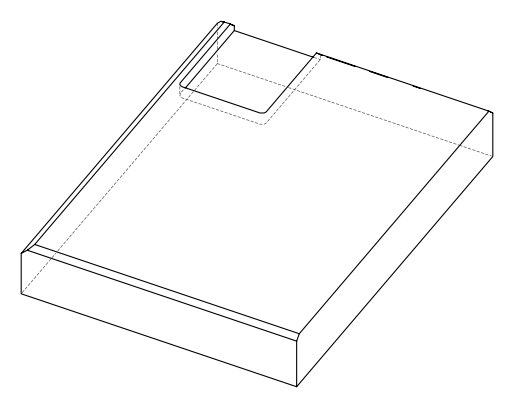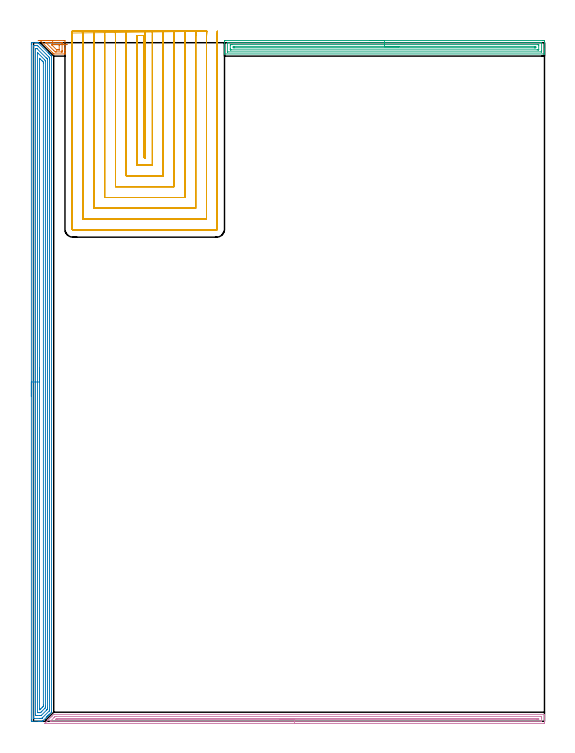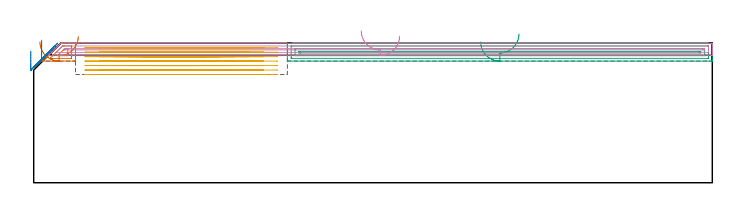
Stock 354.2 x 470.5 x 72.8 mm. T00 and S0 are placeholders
(PLAN: 5 operations, 1 tool changes, 75.7 min)
(1 AREA_MILL | FG_CHAMFER_SURFACE | UGT0205_001 | 0.58 min | 1157 mm3)
(2 AREA_MILL_1 | FG_CHAMFER_SURFACE_1 | UGT0205_001 | 18.95 min | 45667 mm3)
(3 AREA_MILL_2 | FG_CHAMFER_SURFACE_2 | UGT0205_001 | 7.28 min | 9955 mm3)
(4 AREA_MILL_3 | FG_CHAMFER_SURFACE_3 | UGT0205_001 | 8.41 min | 6777 mm3)
(5 MILL_SLOT | SLOT_PARTIAL_RECTANGULAR | NXT0201_013 | Follow Part, ap 2.5, ae 75% | 40.46 min | 242246 mm3)
(TOOL UGT0205_001 | Chamfer Mill 20 x 3 x 45 deg. | D20 FL50 Z2)
(TOOL NXT0201_013 | ENDMILL 10mm | D10 FL30 Z4)
(OP 1 AREA_MILL)
G17 G21 G94 G90
T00 M6
G54
G17 G0 G90 X3.25 Y471.9 S1061 M3
G43 Z82.8 H0
Z73.5
G94 G1 X3.288 Z72.628 F250.
X3.402 Z71.764
X3.591 Z70.912
X3.853 Z70.08
X4.187 Z69.274
X4.59 Z68.5
X5.059 Z67.764
X5.59 Z67.072
X6.179 Z66.429
X6.822 Z65.84
X7.514 Z65.308
X8.25 Z64.84
X9.024 Z64.437
X9.83 Z64.103
X10.662 Z63.841
X11.514 Z63.652
X12.378 Z63.538
X13.25 Z63.5
X21.248
X21.517 Y471.897 Z63.502
X21.79 Y471.891 Z63.505
X21.8 Y471.611 Z63.785
Y466.803 Z68.591
Y466.126 Z69.272
Y465.909 Z69.488
Y465.232 Z70.165
Y465.015 Z70.381
Y464.581 Z70.818
Y463.661 Z71.738
Y463.227 Z72.171
Y462.904 Z72.495
X21.793 Y462.641 Z72.751
X21.79 Y462.603 Z72.789
X21.692 Y462.6 Z72.8
X14.134
X14.005 Y462.604 Z72.789
X13.929 Y462.67 Z72.727
X13.728 Y462.871 Z72.528
X13.634 Y462.965 Z72.434
X13.371 Y463.227 Z72.17
X13.25 Y463.349 Z72.049
X4.956 Y471.643 Z63.755
X4.879 Y471.72 Z63.676
X4.71 Y471.892 Z63.506
X4.724 Y471.895 Z63.504
X4.897 Y471.899 Z63.501
X4.956 Y471.9 Z63.5
X13.25
Y470.486 Z64.914
X19.471 Y470.485 Z64.915
X19.577 Y470.483 Z64.917
X19.78 Y470.479 Z64.921
X19.79 Y470.379 Z65.021
X19.797 Y470.05 Z65.35
X19.799 Y469.485 Z65.915
X19.8 Y469.154 Z66.246
Y465.015 Z70.385
Y464.684 Z70.716
X19.796 Y464.121 Z71.279
X19.793 Y464.039 Z71.361
X19.791 Y464.024 Z71.376
X19.753 Y464.02 Z71.38
X19.683 Y464.017 Z71.383
X19.576 Y464.015 Z71.385
X15.916
X15.126 Y464.021 Z71.379
X15.027 Y464.029 Z71.371
X14.035 Y465.015 Z70.385
X8.671 Y470.379 Z65.021
X8.627 Y470.426 Z64.974
X8.594 Y470.464 Z64.936
X8.583 Y470.479 Z64.921
X8.596 Y470.481 Z64.919
X8.702 Y470.484 Z64.916
X8.807 Y470.485 Z64.915
X9.589 Y470.486 Z64.914
X13.25
Y469.072 Z66.328
X16.327
X16.805 Y469.071 Z66.329
X17.217 Y469.07 Z66.33
X17.693 Y469.066 Z66.334
X17.759 Y469.065 Z66.335
X17.79 Y469.052 Z66.348
X17.8 Y468.591 Z66.809
Y465.802 Z69.598
X17.798 Y465.694 Z69.706
X17.791 Y465.48 Z69.92
X17.788 Y465.434 Z69.966
X17.781 Y465.432 Z69.968
X17.753 Y465.43 Z69.97
X17.693 Y465.429 Z69.971
X16.392 Y465.43 Z69.97
X16.155 Y465.433 Z69.967
X16.097 Y465.435 Z69.965
X16.069 Y465.442 Z69.958
X16.029 Y465.478 Z69.922
X15.916 Y465.585 Z69.815
X12.909 Y468.591 Z66.809
X12.565 Y468.939 Z66.461
X12.468 Y469.039 Z66.361
X12.446 Y469.065 Z66.335
X12.449 Y469.066 Z66.334
X12.486 Y469.068 Z66.332
X12.613 Y469.071 Z66.329
X12.773
X13.25 Y469.072 Z66.328
X14.122 Z66.366
X14.987 Z66.48
X15.838 Z66.668
X16.67 Y469.073 Z66.93
X17.477 Z67.264
X18.251 Z67.666
X18.986 Y469.074 Z68.135
X19.679 Z68.666
X20.322 Z69.255
X20.912 Z69.898
X21.443 Z70.59
X21.912 Y469.075 Z71.325
X22.315 Z72.099
X22.649 Z72.905
X22.912 Z73.737
X23.101 Z74.589
X23.215 Z75.453
X23.254 Z76.325
G0 Z82.8
M5
M2
(OP 2 AREA_MILL_1)
G17 G21 G94 G90
T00 M6
G54
G17 G0 G90 X-1.5 Y225.2 S1061 M3
G43 Z82.8 H0
Z68.8
G94 G1 Y225.238 Z67.928 F250.
Y225.352 Z67.064
Y225.541 Z66.212
Y225.803 Z65.38
Y226.137 Z64.574
Y226.54 Z63.8
Y227.008 Z63.064
Y227.54 Z62.372
Y228.129 Z61.729
Y228.772 Z61.14
Y229.464 Z60.608
Y230.2 Z60.14
Y230.974 Z59.737
Y231.78 Z59.403
Y232.612 Z59.141
Y233.464 Z58.952
Y234.328 Z58.838
Y235.2 Z58.8
Y469.302
X-1.499 Y469.778 Z58.801
X-1.495 Y470.191 Z58.802
X-1.491 Y470.39 Z58.805
X-1.089 Y470.4 Z59.206
X1.547 Z61.842
X2.235 Z62.535
X2.864 Z63.164
X2.96 Y470.399 Z63.26
X3.208 Y470.39 Z63.504
X3.451 Y470.15 Z63.749
X10.21 Y463.39 Z70.51
X10.332 Y463.269 Z70.629
X10.376 Y463.225 Z70.674
X11.047 Y462.554 Z71.346
X11.211 Y462.391 Z71.507
X12.087 Y461.513 Z72.387
X12.312 Y461.289 Z72.611
X12.496 Y461.107 Z72.79
X12.5 Y460.842 Z72.8
Y6.877
X12.501 Y6.305 Z72.784
X12.342 Y6.141 Z72.638
X11.484 Y5.284 Z71.784
X10.844 Y4.643 Z71.143
X10.625 Y4.425 Z70.925
X10.397 Y4.196 Z70.696
X10.332 Y4.13 Z70.629
X10.269 Y4.069 Z70.568
X10.099 Y3.899 Z70.398
X10.039 Y3.838 Z70.336
X9.981 Y3.781 Z70.28
X9.801 Y3.601 Z70.1
X9.746 Y3.545 Z70.043
X9.693 Y3.493 Z69.992
X9.503 Y3.303 Z69.802
X9.453 Y3.252 Z69.75
X9.405 Y3.205 Z69.704
X9.205 Y3.005 Z69.504
X9.161 Y2.959 Z69.458
X6.525 Y0.324 Z66.823
X6.379 Y0.177 Z66.675
X6.223 Y0.026 Z66.521
X6.194 Y0.005 Z66.491
X6.159 Y0.001 Z66.457
X6.14 Y0. Z66.438
X5.061 Z65.355
X3.838 Z64.135
X3.304 Z63.598
X-0.822 Z59.475
X-1.089 Y0.002 Z59.208
X-1.299 Y0.005 Z58.998
X-1.492 Y0.01 Z58.805
X-1.495 Y0.209 Z58.803
X-1.499 Y0.622 Z58.801
X-1.5 Y1.04 Z58.8
Y235.2
X-0.086 Z60.214
X-0.085 Y467.863 Z60.215
X-0.084 Y467.991 Z60.216
X-0.079 Y468.365 Z60.221
X0.275 Y468.391 Z60.575
X0.668 Y468.396 Z60.968
X1.145 Y468.4 Z61.445
X2.425 Y468.399 Z62.725
X2.559 Y468.398 Z62.859
X2.666 Y468.394 Z62.966
X2.736 Y468.39 Z63.036
X2.786 Y468.353 Z63.086
X3.158 Y467.991 Z63.458
X10.332 Y460.818 Z70.632
X10.761 Y460.383 Z71.061
X10.978 Y460.161 Z71.278
X11.079 Y460.053 Z71.379
X11.086 Y459.054 Z71.386
X11.085 Y7.898 Z71.385
X11.079 Y7.344 Z71.379
X11.055 Y7.315 Z71.355
X11.005 Y7.259 Z71.305
X10.921 Y7.172 Z71.221
X6.048 Y2.298 Z66.348
X5.939 Y2.191 Z66.239
X5.804 Y2.062 Z66.104
X5.756 Y2.017 Z66.056
X5.701 Y2.01 Z66.001
X5.46 Y2.003 Z65.76
X5.061 Y2.001 Z65.361
X4.584 Y2. Z64.884
X0.668 Z60.968
X0.191 Z60.491
X-0.006 Y2.003 Z60.294
X-0.039 Y2.005 Z60.261
X-0.07 Y2.009 Z60.23
X-0.079 Y2.049 Z60.221
X-0.084 Y2.28 Z60.216
X-0.085 Y2.409 Z60.215
X-0.086 Y3.176 Z60.214
Y235.2
X1.328 Z61.628
X1.329 Y466.204 Z61.629
X1.331 Y466.314 Z61.631
X1.333 Y466.369 Z61.633
X1.335 Y466.388 Z61.635
X1.359 Y466.394 Z61.659
X1.547 Y466.397 Z61.847
X2.235 Z62.535
X2.279 Y466.39 Z62.579
X2.307 Y466.382 Z62.607
X2.353 Y466.341 Z62.653
X2.425 Y466.274 Z62.725
X8.753 Y459.948 Z69.053
X9.453 Y459.245 Z69.753
X9.64 Y459.054 Z69.94
X9.665 Y459.022 Z69.965
X9.667 Y458.998 Z69.967
X9.67 Y458.943 Z69.97
X9.671 Y458.833 Z69.971
Y9.337
X9.669 Y8.665 Z69.969
X9.667 Y8.448 Z69.967
X9.664 Y8.375 Z69.964
X9.619 Y8.327 Z69.919
X9.453 Y8.155 Z69.753
X9.264 Y7.964 Z69.564
X9.072 Y7.771 Z69.372
X5.496 Y4.196 Z65.796
X5.348 Y4.055 Z65.648
X5.306 Y4.017 Z65.606
X5.246 Y4.008 Z65.546
X5.061 Y4.004 Z65.361
X4.375 Y4. Z64.675
X4.182 Z64.482
X2.618 Z62.918
X1.739 Z62.039
X1.547 Y4.003 Z61.847
X1.354 Y4.009 Z61.654
X1.335 Y4.011 Z61.635
X1.333 Y4.025 Z61.633
X1.33 Y4.063 Z61.63
X1.329 Y4.123 Z61.629
Y4.196
X1.328 Y235.2 Z61.628
X2.743 Z63.043
Y463.199
X2.745 Y463.39 Z63.045
X2.747 Y463.458 Z63.047
X2.748 Y463.482 Z63.048
X2.792 Y463.447 Z63.092
X2.993 Y463.252 Z63.293
X3.304 Y462.946 Z63.604
X7.696 Y458.554 Z67.996
X8.087 Y458.161 Z68.387
X8.221 Y458.019 Z68.521
X8.251 Y457.978 Z68.551
X8.253 Y457.946 Z68.553
X8.255 Y457.875 Z68.555
X8.257 Y457.591 Z68.557
Y10.452
X8.256 Y9.883 Z68.556
X8.253 Y9.558 Z68.553
X8.25 Y9.421 Z68.55
X8.165 Y9.326 Z68.465
X8.047 Y9.202 Z68.347
X7.696 Y8.845 Z67.996
X7.607 Y8.756 Z67.907
X5.729 Y6.877 Z66.029
X5.391 Y6.541 Z65.691
X5.061 Y6.216 Z65.361
X4.943 Y6.104 Z65.243
X4.827 Y6.01 Z65.127
X4.613 Y6.006 Z64.913
X4.166 Y6. Z64.466
X3.288 Z63.588
X2.873 Y6.004 Z63.173
X2.77 Y6.008 Z63.07
X2.749 Y6.01 Z63.049
X2.747 Y6.025 Z63.047
X2.745 Y6.061 Z63.045
X2.743 Y6.142 Z63.043
Y235.2
X4.157 Z64.457
X4.158 Y459.054 Z64.458
Y459.079
X4.182 Y459.608 Z64.482
X4.745 Y459.054 Z65.045
X5.939 Y457.862 Z66.239
X6.531 Y457.267 Z66.831
X6.818 Y456.972 Z67.118
X6.842 Y456.374 Z67.142
Y456.349
X6.843 Y11.32 Z67.143
X6.836 Y10.452 Z67.136
X6.83 Y10.439 Z67.13
X6.818 Y10.422 Z67.118
X6.392 Y9.991 Z66.692
X5.96 Y9.558 Z66.26
X5.067 Y8.665 Z65.367
X4.619 Y8.221 Z64.919
X4.471 Y8.078 Z64.771
X4.418 Y8.028 Z64.718
X4.345 Y8.01 Z64.645
X4.182 Z64.482
X4.158 Y8.665 Z64.458
Y8.69
X4.157 Y235.2 Z64.457
Y236.072 Z64.495
Y236.936 Z64.609
Y237.788 Z64.798
Y238.62 Z65.06
Y239.426 Z65.394
Y240.2 Z65.797
Y240.936 Z66.265
Y241.628 Z66.796
Y242.271 Z67.386
Y242.86 Z68.029
Y243.392 Z68.721
Y243.86 Z69.457
Y244.263 Z70.231
Y244.597 Z71.037
Y244.859 Z71.869
Y245.048 Z72.72
Y245.162 Z73.585
Y245.2 Z74.457
G0 Z82.8
M5
M2
(OP 3 AREA_MILL_2)
G17 G21 G94 G90
T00 M6
G54
G17 G0 G90 X233.3 Y471.9 S1061 M3
G43 Z82.8 H0
Z73.5
G94 G1 X233.338 Z72.628 F250.
X233.452 Z71.764
X233.641 Z70.912
X233.903 Z70.08
X234.237 Z69.274
X234.64 Z68.5
X235.108 Z67.764
X235.64 Z67.072
X236.229 Z66.429
X236.872 Z65.84
X237.564 Z65.308
X238.3 Z64.84
X239.074 Z64.437
X239.88 Z64.103
X240.712 Z63.841
X241.564 Z63.652
X242.428 Z63.538
X243.3 Z63.5
X352.961
X353.587 Y471.897 Z63.503
X354.193 Y471.892 Z63.506
X354.196 Y471.883 Z63.514
X354.2 Y471.273 Z64.124
Y470.993 Z64.404
Y465.909 Z69.485
Y465.349 Z70.048
Y465.015 Z70.381
Y464.455 Z70.941
Y464.121 Z71.274
Y463.453 Z71.946
Y463.068 Z72.331
X354.198 Y462.666 Z72.725
X354.196 Y462.635 Z72.757
X354.19 Y462.603 Z72.788
X354.033 Y462.6 Z72.8
X132.567
X132.41 Y462.603 Z72.788
X132.406 Y462.665 Z72.727
X132.4 Y463.068 Z72.331
Y463.453 Z71.946
Y464.121 Z71.274
Y465.349 Z70.048
Y465.909 Z69.485
Y466.523 Z68.872
Y471.273 Z64.124
X132.402 Y471.555 Z63.842
X132.41 Y471.892 Z63.506
X132.746 Y471.899 Z63.499
X243.3 Y471.9 Z63.5
Y470.486 Z64.914
X351.907 Y470.485 Z64.915
X352.12 Y470.482 Z64.918
X352.177 Y470.479 Z64.921
X352.19 Y470.468 Z64.932
X352.196 Y470.436 Z64.964
X352.199 Y470.379 Z65.021
Y464.616 Z70.784
X352.193 Y464.121 Z71.279
X352.19 Y464.028 Z71.372
X352.014 Y464.019 Z71.381
X351.907 Y464.015 Z71.385
X134.693
X134.479 Y464.018 Z71.382
X134.423 Y464.021 Z71.379
X134.41 Y464.032 Z71.368
X134.404 Y464.064 Z71.336
X134.401 Y464.121 Z71.279
X134.4 Y469.884 Z65.516
X134.407 Y470.379 Z65.021
X134.41 Y470.472 Z64.928
X134.586 Y470.481 Z64.919
X134.693 Y470.485 Z64.915
X243.3 Y470.486 Z64.914
Y469.072 Z66.328
X349.535 Y469.071 Z66.329
X350.015 Y469.067 Z66.333
X350.172 Y469.065 Z66.335
X350.19 Y469.06 Z66.34
X350.195 Y468.999 Z66.401
X350.198 Y468.9 Z66.5
X350.2 Y468.776 Z66.624
Y468.591 Z66.809
X350.199 Y465.725 Z69.675
X350.191 Y465.538 Z69.862
X350.185 Y465.435 Z69.965
X350.134 Y465.433 Z69.967
X350.015 Y465.43 Z69.97
X349.601 Y465.429 Z69.971
X349.122 Y465.428 Z69.972
X137.065 Y465.429 Z69.971
X136.585 Y465.432 Z69.968
X136.428 Y465.435 Z69.965
X136.41 Y465.44 Z69.96
X136.405 Y465.501 Z69.899
X136.402 Y465.6 Z69.8
X136.4 Y466.095 Z69.305
X136.401 Y468.775 Z66.625
X136.409 Y468.962 Z66.438
X136.415 Y469.065 Z66.335
X136.466 Y469.067 Z66.333
X136.585 Y469.07 Z66.33
X136.998 Y469.071 Z66.329
X137.478 Y469.072 Z66.328
X243.3
Y467.657 Z67.743
X347.376
X348.179 Y467.65 Z67.75
X348.19 Y467.25 Z68.15
X348.182 Y466.85 Z68.55
X348.149 Y466.848 Z68.552
X347.336 Y466.843 Z68.557
X347.296
X139.225
X138.421 Y466.85 Z68.55
X138.41 Y467.25 Z68.15
X138.418 Y467.65 Z67.75
X138.451 Y467.652 Z67.748
X139.264 Y467.657 Z67.743
X139.304
X243.3
X244.172 Z67.781
X245.036 Z67.895
X245.888 Z68.083
X246.72 Z68.346
X247.526 Z68.68
X248.3 Z69.082
X249.036 Z69.551
X249.728 Z70.082
X250.371 Z70.672
X250.96 Z71.315
X251.492 Z72.007
X251.96 Z72.743
X252.363 Z73.516
X252.697 Z74.322
X252.959 Z75.154
X253.148 Z76.006
X253.262 Z76.871
X253.3 Z77.743
G0 Z82.8
M5
M2
(OP 4 AREA_MILL_3)
G17 G21 G94 G90
T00 M6
G54
G17 G0 G90 X190.95 Y-1.5 S1061 M3
G43 Z82.8 H0
Z76.5
G94 G1 X190.912 Z75.628 F250.
X190.798 Z74.764
X190.609 Z73.912
X190.347 Z73.08
X190.013 Z72.274
X189.61 Z71.5
X189.142 Z70.764
X188.611 Z70.072
X188.021 Z69.429
X187.378 Z68.84
X186.686 Z68.309
X185.95 Z67.84
X185.176 Z67.437
X184.37 Z67.103
X183.538 Z66.841
X182.687 Z66.652
X181.822 Z66.538
X180.95 Z66.5
X7.859 Y-1.499 Z66.501
X7.717 Y-1.494 Z66.504
X7.76 Y-1.446 Z66.552
X7.886 Y-1.315 Z66.684
X8.333 Y-0.866 Z67.131
X8.489 Y-0.709 Z67.286
X8.78 Y-0.42 Z67.58
X9.373 Y0.176 Z68.171
X9.663 Y0.463 Z68.463
X9.674 Y0.474 Z68.474
X10.258 Y1.06 Z69.056
X10.612 Y1.412 Z69.412
X11.143 Y1.945 Z69.941
X11.734 Y2.535 Z70.534
X11.91 Y2.712 Z70.709
X12.028 Y2.83 Z70.826
X12.619 Y3.419 Z71.419
X12.805 Y3.606 Z71.604
X12.913 Y3.714 Z71.711
X13.949 Y4.748 Z72.748
X14.013 Y4.807 Z72.791
X14.587 Y4.8 Z72.8
X354.019
X354.19 Y4.804 Z72.795
X354.192 Y4.779 Z72.77
X354.2 Y4.389 Z72.388
Y4.153 Z72.153
Y3.419 Z71.414
Y2.168 Z70.165
Y0.765 Z68.761
Y0.14 Z68.136
Y-0.745 Z67.252
X354.197 Y-1.004 Z66.993
X354.191 Y-1.491 Z66.506
X354.064 Y-1.495 Z66.503
X353.567 Y-1.5 Z66.5
X180.95
Y-0.086 Z67.914
X11.876 Y-0.085 Z67.915
X11.583 Y-0.079 Z67.921
X11.621 Y-0.036 Z67.964
X11.721 Y0.068 Z68.068
X11.825 Y0.175 Z68.175
X11.91 Y0.261 Z68.261
X14.184 Y2.535 Z70.535
X14.388 Y2.738 Z70.738
X14.594 Y2.941 Z70.941
X14.839 Y3.177 Z71.177
X15.063 Y3.379 Z71.379
X15.488 Y3.385 Z71.385
X15.522
X351.813
X352.183 Y3.379 Z71.379
X352.19 Y3.259 Z71.259
X352.198 Y3.005 Z71.005
X352.199 Y2.535 Z70.535
X352.2 Y2.118 Z70.118
X352.198 Y0.35 Z68.35
X352.19 Y-0.067 Z67.933
X352.187 Y-0.08 Z67.92
X352.18 Y-0.082 Z67.918
X352.155 Y-0.084 Z67.916
X352.101 Y-0.085 Z67.915
X351.994 Y-0.086 Z67.914
X180.95
Y1.329 Z69.329
X16.382
X15.811 Y1.33 Z69.33
X15.534 Y1.334 Z69.334
X15.488 Y1.335 Z69.335
X15.456 Y1.347 Z69.347
X15.469 Y1.364 Z69.364
X15.488 Y1.387 Z69.387
X15.62 Y1.52 Z69.52
X15.752 Y1.65 Z69.65
X16.07 Y1.959 Z69.959
X16.382 Y1.964 Z69.964
X16.954 Y1.97 Z69.97
X17.277 Y1.971 Z69.971
X17.846
X349.665
X349.99 Y1.969 Z69.969
X350.098 Y1.967 Z69.967
X350.176 Y1.965 Z69.965
X350.19 Y1.857 Z69.857
X350.195 Y1.65 Z69.65
X350.197 Y1.445 Z69.445
X350.19 Y1.374 Z69.374
X350.184 Y1.335 Z69.335
X350.152 Y1.334 Z69.334
X349.99 Y1.332 Z69.332
X349.42 Y1.329 Z69.329
X349.095
X180.95
X180.079 Z69.367
X179.214 Z69.48
X178.362 Z69.669
X177.53 Z69.932
X176.724 Z70.265
X175.95 Z70.668
X175.214 Z71.137
X174.522 Z71.668
X173.879 Z72.257
X173.29 Z72.901
X172.759 Z73.593
X172.29 Z74.329
X171.887 Z75.102
X171.553 Z75.908
X171.291 Z76.74
X171.102 Z77.592
X170.988 Z78.457
X170.95 Z79.329
G0 Z82.8
M5
M2
(OP 5 MILL_SLOT)
G17 G21 G94 G90
T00 M6
G54
G17 G0 G90 X77.495 Y478.399 S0 M3
G43 Z82.8 H0
Z70.471
G94 G1 X77.417 Y475.4 F250.
G3 X77.4 Y474.102 R50. F500.
G1 Y390.6
X76.8
Y474.102
G3 X76.783 Y475.4 R50.
G1 X71.781
G2 X71.8 Y474.102 R45.
G1 Y385.6
X82.4
Y474.102
G2 X82.419 Y475.4 R45.
G1 X82.505 Y478.399 F250.
X64.174 Y478.398
X64.278 Y475.4
G2 X64.3 Y474.102 R37.5 F500.
G1 Y378.1
X89.9
Y474.102
G2 X89.922 Y475.4 R37.5
G1 X90.026 Y478.398 F250.
X56.642 Y478.397
X56.772 Y475.4
G2 X56.8 Y474.102 R30. F500.
G1 Y370.6
X97.4
Y474.102
G2 X97.428 Y475.4 R30.
G1 X97.558 Y478.397 F250.
X49.089 Y478.395
X49.263 Y475.4
G2 X49.3 Y474.102 R22.5 F500.
G1 Y363.1
X104.9
Y474.102
G2 X104.937 Y475.4 R22.5
G1 X105.111 Y478.395 F250.
X41.484 Y478.389
X41.744 Y475.4
G2 X41.8 Y474.102 R15. F500.
G1 Y355.6
X112.4
Y474.102
G2 X112.456 Y475.4 R15.
G1 X112.716 Y478.389 F250.
X33.668 Y478.355
X34.187 Y475.4
G2 X34.3 Y474.102 R7.5 F500.
G1 Y348.1
X119.9
Y474.102
G2 X120.013 Y475.4 R7.5
G1 X120.532 Y478.355 F250.
X26.8 Y477.102
Y474.102
Y341.1 F500.
G3 X27.3 Y340.6 R0.5
G1 X126.9
G3 X127.4 Y341.1 R0.5
G1 Y474.102
Y477.102 F250.
G0 X77.406 Y478.4 Z68.143
G1 X77.4 Y475.4
Y475.298 F500.
Y390.6
X76.8
Y475.298
Y475.4
X71.8
Y475.298
Y385.6
X82.4
Y475.298
Y475.4
X82.407 Y478.4 F250.
X64.292
X64.3 Y475.4
Y475.298 F500.
Y378.1
X89.9
Y475.298
Y475.4
X89.908 Y478.4 F250.
X56.79
X56.8 Y475.4
Y475.298 F500.
Y370.6
X97.4
Y475.298
Y475.4
X97.41 Y478.4 F250.
X49.286
X49.3 Y475.4
Y475.298 F500.
Y363.1
X104.9
Y475.298
Y475.4
X104.914 Y478.4 F250.
X41.779
X41.8 Y475.4
Y475.298 F500.
Y355.6
X112.4
Y475.298
Y475.4
X112.421 Y478.4 F250.
X34.258
X34.299 Y475.4
X34.3 Y475.298 F500.
Y348.1
X119.9
Y475.298
X119.901 Y475.4
X119.941 Y478.4 F250.
X26.8 Y478.298
Y475.298
Y341.1 F500.
G3 X27.3 Y340.6 R0.5
G1 X126.9
G3 X127.4 Y341.1 R0.5
G1 Y475.298
Y478.298 F250.
G0 X77.4 Y478.4 Z65.814
G1 Y475.4
Y390.6 F500.
X76.8
Y475.4
X71.8
Y385.6
X82.4
Y475.4
Y478.4 F250.
X64.3
Y475.4
Y378.1 F500.
X89.9
Y475.4
Y478.4 F250.
X56.8
Y475.4
Y370.6 F500.
X97.4
Y475.4
Y478.4 F250.
X49.3
Y475.4
Y363.1 F500.
X104.9
Y475.4
Y478.4 F250.
X41.8
Y475.4
Y355.6 F500.
X112.4
Y475.4
Y478.4 F250.
X34.3
Y475.4
Y348.1 F500.
X119.9
Y475.4
Y478.4 F250.
X26.8
Y475.4
Y341.1 F500.
G3 X27.3 Y340.6 R0.5
G1 X126.9
G3 X127.4 Y341.1 R0.5
G1 Y475.4
Y478.4 F250.
G0 X77.4 Z63.486
G1 Y475.4
Y390.6 F500.
X76.8
Y475.4
X71.8
Y385.6
X82.4
Y475.4
Y478.4 F250.
X64.3
Y475.4
Y378.1 F500.
X89.9
Y475.4
Y478.4 F250.
X56.8
Y475.4
Y370.6 F500.
X97.4
Y475.4
Y478.4 F250.
X49.3
Y475.4
Y363.1 F500.
X104.9
Y475.4
Y478.4 F250.
X41.8
Y475.4
Y355.6 F500.
X112.4
Y475.4
Y478.4 F250.
X34.3
Y475.4
Y348.1 F500.
X119.9
Y475.4
Y478.4 F250.
X26.8
Y475.4
Y341.1 F500.
G3 X27.3 Y340.6 R0.5
G1 X126.9
G3 X127.4 Y341.1 R0.5
G1 Y475.4
Y478.4 F250.
G0 X77.4 Z61.157
G1 Y475.4
Y390.6 F500.
X76.8
Y475.4
X71.8
Y385.6
X82.4
Y475.4
Y478.4 F250.
X64.3
Y475.4
Y378.1 F500.
X89.9
Y475.4
Y478.4 F250.
X56.8
Y475.4
Y370.6 F500.
X97.4
Y475.4
Y478.4 F250.
X49.3
Y475.4
Y363.1 F500.
X104.9
Y475.4
Y478.4 F250.
X41.8
Y475.4
Y355.6 F500.
X112.4
Y475.4
Y478.4 F250.
X34.3
Y475.4
Y348.1 F500.
X119.9
Y475.4
Y478.4 F250.
X26.8
Y475.4
Y341.1 F500.
G3 X27.3 Y340.6 R0.5
G1 X126.9
G3 X127.4 Y341.1 R0.5
G1 Y475.4
Y478.4 F250.
G0 X77.4 Z58.829
G1 Y475.4
Y390.6 F500.
X76.8
Y475.4
X71.8
Y385.6
X82.4
Y475.4
Y478.4 F250.
X64.3
Y475.4
Y378.1 F500.
X89.9
Y475.4
Y478.4 F250.
X56.8
Y475.4
Y370.6 F500.
X97.4
Y475.4
Y478.4 F250.
X49.3
Y475.4
Y363.1 F500.
X104.9
Y475.4
Y478.4 F250.
X41.8
Y475.4
Y355.6 F500.
X112.4
Y475.4
Y478.4 F250.
X34.3
Y475.4
Y348.1 F500.
X119.9
Y475.4
Y478.4 F250.
X26.8
Y475.4
Y341.1 F500.
G3 X27.3 Y340.6 R0.5
G1 X126.9
G3 X127.4 Y341.1 R0.5
G1 Y475.4
Y478.4 F250.
G0 X77.4 Z56.5
G1 Y475.4
Y390.6 F500.
X76.8
Y475.4
X71.8
Y385.6
X82.4
Y475.4
Y478.4 F250.
X64.3
Y475.4
Y378.1 F500.
X89.9
Y475.4
Y478.4 F250.
X56.8
Y475.4
Y370.6 F500.
X97.4
Y475.4
Y478.4 F250.
X49.3
Y475.4
Y363.1 F500.
X104.9
Y475.4
Y478.4 F250.
X41.8
Y475.4
Y355.6 F500.
X112.4
Y475.4
Y478.4 F250.
X34.3
Y475.4
Y348.1 F500.
X119.9
Y475.4
Y478.4 F250.
X26.8
Y475.4
Y341.1 F500.
G3 X27.3 Y340.6 R0.5
G1 X126.9
G3 X127.4 Y341.1 R0.5
G1 Y475.4
Y478.4 F250.
G0 Z82.8
M5
M2
